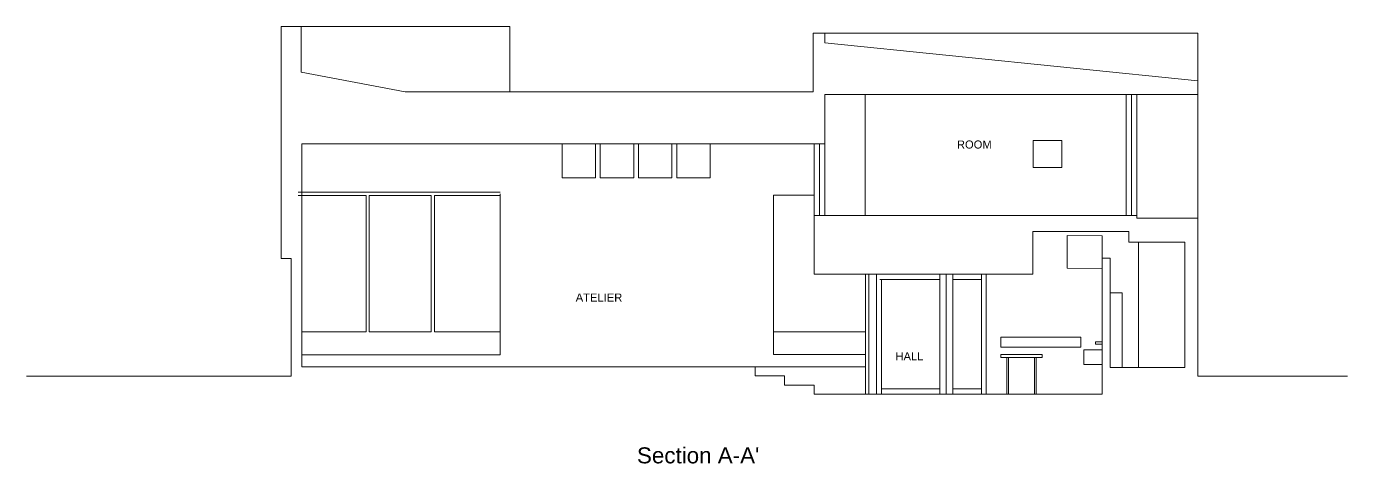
# Model space of a CAD drawing. Header units: millimetres. Extents: x 2902 to 15554, y -1771 to 10617.
# Drawn here: x 9682 to 12157, y 3097 to 3916 of the extents above; entities that cross this region are included whole.
import ezdxf

# ---------------------------------------------------------------- set-up
doc = ezdxf.new("R2010")
doc.units = ezdxf.units.MM
for name, color, linetype, lineweight in [('muri', 1, 'Continuous', 9), ('proiezioni', 3, 'Continuous', 9), ('testo', 8, 'Continuous', 9)]:
    doc.layers.add(name, color=color, linetype=linetype, lineweight=lineweight)
doc.styles.get("Standard").update_dxf_attribs({"font": 'Arial.ttf'})

msp = doc.modelspace()

# ---------------------------------------------------------------- linework, layer by layer
at = {"layer": 'muri'}
for p, q in [((10196.6, 3916.1), (10159, 3916.1)), ((10159, 3916.1), (10159, 3481)), ((10196.6, 3830.2), (10196.6, 3916.1)), ((11156.2, 3793.3), (11156.2, 3903.7)), ((11156.2, 3903.7), (11178, 3903.7)), ((11178, 3903.7), (11178, 3885.2)), ((11178, 3885.2), (11876.8, 3813.9)), ((10391.1, 3793.3), (10196.6, 3830.2)), ((11876.8, 3788.7), (11876.8, 3813.9)), ((11156.2, 3793.3), (10391.1, 3793.3)), ((11178, 3695.9), (11178, 3788.7)), ((11178, 3788.7), (11876.8, 3788.7)), ((11752.7, 3561.8), (11752.7, 3788.7)), ((10197.9, 3695.9), (10197.9, 3278.3)), ((10197.9, 3695.9), (11178, 3695.9)), ((11167.8, 3561.8), (11167.8, 3695.9)), ((11157.8, 3451.8), (11157.8, 3561.8)), ((11157.8, 3561.8), (11762.8, 3561.8)), ((11762.8, 3561.8), (11762.8, 3556.8)), ((11762.8, 3556.8), (11876.8, 3556.8)), ((11876.8, 3261), (11876.8, 3556.8)), ((11747.8, 3531.8), (11567.8, 3531.8)), ((11567.8, 3531.8), (11567.8, 3451.8)), ((11747.8, 3511.8), (11747.8, 3531.8)), ((11852.8, 3511.8), (11747.8, 3511.8)), ((11852.8, 3276.8), (11852.8, 3511.8)), ((10177.9, 3481), (10159, 3481)), ((10177.9, 3261), (10177.9, 3481)), ((11697.8, 3226.8), (11697.8, 3481.8)), ((11697.8, 3481.8), (11712.8, 3481.8)), ((11712.8, 3481.8), (11712.8, 3276.8)), ((11567.8, 3451.8), (11157.8, 3451.8)), ((10197.9, 3278.3), (11047.4, 3278.3)), ((11047.4, 3278.3), (11047.4, 3261.1)), ((11712.8, 3276.8), (11852.8, 3276.8)), ((10177.9, 3261), (9681.6, 3261)), ((11047.4, 3261.1), (11102.5, 3261.1)), ((11102.5, 3261.1), (11102.5, 3244)), ((11102.5, 3244), (11157.6, 3244)), ((11157.6, 3244), (11157.6, 3226.8)), ((12157.5, 3261), (11876.8, 3261)), ((11157.6, 3226.8), (11697.8, 3226.8))]:
    msp.add_line(p, q, dxfattribs=at)
at = {"layer": 'proiezioni'}
for p, q in [((10196.6, 3916.1), (10587.6, 3916.1)), ((10587.6, 3916.1), (10587.6, 3793.3)), ((11178, 3903.7), (11876.8, 3903.7)), ((11876.8, 3903.7), (11876.8, 3813.9)), ((11253.3, 3788.7), (11253.3, 3561.8)), ((11742.7, 3561.8), (11742.7, 3788.7)), ((11762.8, 3561.8), (11762.8, 3788.7)), ((11876.8, 3788.7), (11876.8, 3556.8)), ((11157.8, 3561.8), (11157.8, 3695.9)), ((11178, 3561.8), (11178, 3695.9)), ((10569.3, 3605.8), (10190.9, 3605.8)), ((10318, 3599.2), (10190.9, 3599.2)), ((10318, 3599.2), (10318, 3344.1)), ((10440.1, 3599.2), (10324.2, 3599.2)), ((10324.2, 3599.2), (10324.2, 3344.1)), ((10440.1, 3599.2), (10440.1, 3344.1)), ((10569.3, 3599.2), (10446.3, 3599.2)), ((10446.3, 3599.2), (10446.3, 3344.1)), ((10569.3, 3344.1), (10569.3, 3602.6)), ((11157.8, 3599.8), (11081.5, 3599.8)), ((11081.5, 3599.8), (11081.5, 3344.1)), ((11765.9, 3511.8), (11765.9, 3276.8)), ((11254.1, 3451.8), (11254.1, 3226.8)), ((11260.4, 3451.8), (11260.4, 3226.8)), ((11274.7, 3451.8), (11274.7, 3226.8)), ((11281, 3441.7), (11393.1, 3441.7)), ((11284.2, 3441.7), (11284.2, 3226.8)), ((11393.1, 3451.8), (11393.1, 3226.8)), ((11405, 3451.8), (11405, 3226.8)), ((11417.5, 3451.8), (11417.5, 3226.8)), ((11417.5, 3441.7), (11471.6, 3441.7)), ((11471.6, 3451.8), (11471.6, 3226.8)), ((11480.5, 3451.8), (11480.5, 3226.8)), ((11712.8, 3416.8), (11734.8, 3416.8)), ((11734.8, 3416.8), (11734.8, 3276.8)), ((11081.5, 3344.1), (11254.1, 3344.1)), ((11081.5, 3344.1), (11081.5, 3301.2)), ((11081.5, 3301.2), (11254.1, 3301.2)), ((11047.4, 3278.3), (11254.1, 3278.3)), ((11284.2, 3236.9), (11393.1, 3236.9)), ((11417.5, 3236.9), (11471.6, 3236.9))]:
    msp.add_line(p, q, dxfattribs=at)
for points in [[(10685.4, 3632.3), (10748.1, 3632.3), (10748.1, 3695.9), (10685.4, 3695.9)], [(10757, 3632.3), (10819.8, 3632.3), (10819.8, 3695.9), (10757, 3695.9)], [(10828.6, 3632.3), (10891.4, 3632.3), (10891.4, 3695.9), (10828.6, 3695.9)], [(10900.2, 3632.3), (10963, 3632.3), (10963, 3695.9), (10900.2, 3695.9)], [(11568.3, 3651.8), (11621.7, 3651.8), (11621.7, 3702.4), (11568.3, 3702.4)], [(11632, 3463), (11697.8, 3462.3), (11697.8, 3523.5), (11632, 3524.2)], [(11507.7, 3333.7), (11657.8, 3333.7), (11657.8, 3315.2), (11507.7, 3315.2)], [(11697.8, 3320.7), (11685.2, 3320.7), (11685.2, 3324.9), (11697.8, 3324.9)], [(11507.4, 3295.8), (11585.3, 3295.8), (11585.3, 3301.5), (11507.4, 3301.5)], [(11518.7, 3295.8), (11522.1, 3295.8), (11522.1, 3226.8), (11518.7, 3226.8)], [(11573.9, 3295.8), (11570.5, 3295.8), (11570.5, 3226.8), (11573.9, 3226.8)], [(11697.8, 3282.5), (11663.5, 3282.5), (11663.5, 3310.3), (11697.8, 3310.3)]]:
    msp.add_lwpolyline(points, close=True, dxfattribs=at)
for points in [[(10318, 3344.1), (10197.9, 3344.1), (10197.9, 3300.8), (10569.3, 3300.8), (10569.3, 3344.1), (10446.3, 3344.1)], [(10440.1, 3344.1), (10324.2, 3344.1)]]:
    msp.add_lwpolyline(points, dxfattribs=at)

# ---------------------------------------------------------------- texts
at = {"layer": 'testo'}
for s, width, insert, char_height, attachment_point in [('ROOM', 120.187, (11425.4, 3702.3), 15, 1), ('ATELIER', 120.187, (10711, 3415.6), 15, 1), ('HALL', 120.187, (11310.2, 3305.4), 15, 1), ("Section A-A'", 261.226, (10825.8, 3096.9), 30, 7)]:
    msp.add_mtext_dynamic_manual_height_columns(s, width=width, gutter_width=12.5, heights=[0], dxfattribs=dict(at, insert=insert, char_height=char_height, attachment_point=attachment_point))

doc.saveas('drawing.dxf')
